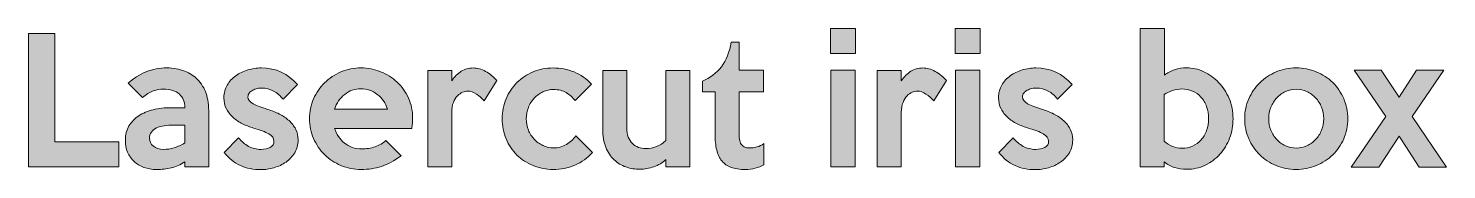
# Model space of a CAD drawing. Header units: inches. Extents: x -842 to 1422, y 2 to 295.
# Drawn here: x 827.67 to 870.13, y 130.68 to 134.91 of the extents above; entities that cross this region are included whole.
import ezdxf

# ---------------------------------------------------------------- set-up
doc = ezdxf.new("R2010")
doc.units = ezdxf.units.IN
doc.header["$MEASUREMENT"] = 0
doc.layers.add('Layer 1', color=7, linetype='Continuous')

# ---------------------------------------------------------------- blocks, each defined once
blk = doc.blocks.new('block 8')
at = {"layer": 'Layer 1', "true_color": 0xffffff}
h = blk.add_hatch(color=7, dxfattribs=at)
h.dxf.hatch_style = 2
h.paths.add_polyline_path([(830.371, 130.755), (827.666, 130.755), (827.666, 134.75), (828.455, 134.75), (828.455, 131.505), (830.371, 131.505)])
h = blk.add_hatch(color=7, dxfattribs=at)
h.dxf.hatch_style = 2
h.paths.add_polyline_path([(852.43, 134.151), (851.68, 134.151), (851.68, 134.901), (852.43, 134.901)])
h.paths.add_polyline_path([(852.42, 130.755), (851.69, 130.755), (851.69, 133.65), (852.42, 133.65)])
h = blk.add_hatch(color=7, dxfattribs=at)
h.dxf.hatch_style = 2
h.paths.add_polyline_path([(856.16, 134.151), (855.41, 134.151), (855.41, 134.901), (856.16, 134.901)])
h.paths.add_polyline_path([(856.15, 130.755), (855.42, 130.755), (855.42, 133.65), (856.15, 133.65)])
h = blk.add_hatch(color=7, dxfattribs=at)
h.dxf.hatch_style = 2
edge = h.paths.add_edge_path()
edge.add_spline(control_points=[(863.73, 132.201), (863.73, 131.997), (863.695, 131.804), (863.627, 131.621), (863.559, 131.437), (863.462, 131.276), (863.339, 131.138), (863.215, 131), (863.068, 130.89), (862.898, 130.808), (862.728, 130.726), (862.54, 130.686), (862.336, 130.686), (862.21, 130.686), (862.091, 130.703), (861.981, 130.738), (861.871, 130.773), (861.767, 130.829), (861.67, 130.905), (861.67, 130.905), (861.67, 130.755), (861.67, 130.755), (861.67, 130.755), (860.95, 130.755), (860.95, 130.755), (860.95, 130.755), (860.95, 134.905), (860.95, 134.905), (860.95, 134.905), (861.675, 134.905), (861.675, 134.905), (861.675, 134.905), (861.68, 133.505), (861.68, 133.505), (861.763, 133.572), (861.863, 133.626), (861.978, 133.665), (862.093, 133.705), (862.214, 133.725), (862.34, 133.725), (862.517, 133.725), (862.688, 133.686), (862.855, 133.608), (863.022, 133.529), (863.17, 133.422), (863.3, 133.286), (863.431, 133.148), (863.535, 132.988), (863.613, 132.803), (863.69, 132.618), (863.73, 132.417), (863.73, 132.201)], knot_values=[0, 0, 0, 0, 1, 1, 1, 2, 2, 2, 3, 3, 3, 4, 4, 4, 5, 5, 5, 6, 6, 6, 7, 7, 7, 8, 8, 8, 9, 9, 9, 10, 10, 10, 11, 11, 11, 12, 12, 12, 13, 13, 13, 14, 14, 14, 15, 15, 15, 16, 16, 16, 17, 17, 17, 17], degree=3, periodic=1)
edge = h.paths.add_edge_path()
edge.add_spline(control_points=[(863, 132.201), (863, 132.334), (862.98, 132.456), (862.939, 132.566), (862.899, 132.675), (862.843, 132.77), (862.771, 132.848), (862.699, 132.927), (862.614, 132.987), (862.515, 133.028), (862.416, 133.07), (862.307, 133.091), (862.186, 133.091), (862.109, 133.091), (862.02, 133.075), (861.92, 133.043), (861.82, 133.012), (861.736, 132.971), (861.669, 132.921), (861.669, 132.921), (861.669, 131.531), (861.669, 131.531), (861.826, 131.387), (862.004, 131.316), (862.201, 131.316), (862.315, 131.316), (862.421, 131.338), (862.52, 131.381), (862.618, 131.425), (862.703, 131.485), (862.773, 131.564), (862.843, 131.642), (862.899, 131.735), (862.939, 131.844), (862.98, 131.952), (863, 132.071), (863, 132.201)], knot_values=[0, 0, 0, 0, 1, 1, 1, 2, 2, 2, 3, 3, 3, 4, 4, 4, 5, 5, 5, 6, 6, 6, 7, 7, 7, 8, 8, 8, 9, 9, 9, 10, 10, 10, 11, 11, 11, 12, 12, 12, 12], degree=3, periodic=1)
h = blk.add_hatch(color=7, dxfattribs=at)
h.dxf.hatch_style = 2
edge = h.paths.add_edge_path()
edge.add_spline(control_points=[(849.68, 130.821), (849.607, 130.774), (849.522, 130.739), (849.425, 130.716), (849.328, 130.692), (849.232, 130.68), (849.135, 130.68), (848.965, 130.68), (848.822, 130.702), (848.705, 130.743), (848.588, 130.785), (848.495, 130.849), (848.425, 130.936), (848.355, 131.022), (848.304, 131.132), (848.272, 131.266), (848.24, 131.399), (848.225, 131.556), (848.225, 131.736), (848.225, 131.736), (848.225, 133.001), (848.225, 133.001), (848.225, 133.001), (847.844, 133.001), (847.844, 133.001), (847.844, 133.001), (847.844, 133.326), (847.844, 133.326), (848.078, 133.422), (848.267, 133.566), (848.412, 133.756), (848.557, 133.946), (848.656, 134.192), (848.71, 134.496), (848.71, 134.496), (848.945, 134.496), (848.945, 134.496), (848.945, 134.496), (848.945, 133.651), (848.945, 133.651), (848.945, 133.651), (849.674, 133.651), (849.674, 133.651), (849.674, 133.651), (849.674, 133.001), (849.674, 133.001), (849.674, 133.001), (848.945, 133.001), (848.945, 133.001), (848.945, 133.001), (848.945, 131.686), (848.945, 131.686), (848.945, 131.613), (848.954, 131.552), (848.972, 131.505), (848.99, 131.459), (849.015, 131.422), (849.044, 131.396), (849.075, 131.369), (849.109, 131.35), (849.147, 131.34), (849.185, 131.33), (849.226, 131.326), (849.27, 131.326), (849.327, 131.326), (849.394, 131.336), (849.475, 131.356), (849.555, 131.376), (849.623, 131.409), (849.68, 131.456), (849.68, 131.456), (849.68, 130.821), (849.68, 130.821), (849.68, 130.821), (849.68, 130.821), (849.68, 130.821)], knot_values=[0, 0, 0, 0, 1, 1, 1, 2, 2, 2, 3, 3, 3, 4, 4, 4, 5, 5, 5, 6, 6, 6, 7, 7, 7, 8, 8, 8, 9, 9, 9, 10, 10, 10, 11, 11, 11, 12, 12, 12, 13, 13, 13, 14, 14, 14, 15, 15, 15, 16, 16, 16, 17, 17, 17, 18, 18, 18, 19, 19, 19, 20, 20, 20, 21, 21, 21, 22, 22, 22, 23, 23, 23, 24, 24, 24, 25, 25, 25, 25], degree=3, periodic=1)
h = blk.add_hatch(color=7, dxfattribs=at)
h.dxf.hatch_style = 2
edge = h.paths.add_edge_path()
edge.add_spline(control_points=[(833.065, 130.755), (833.065, 130.755), (832.345, 130.755), (832.345, 130.755), (832.345, 130.755), (832.345, 130.911), (832.345, 130.911), (832.219, 130.824), (832.084, 130.764), (831.942, 130.73), (831.801, 130.697), (831.655, 130.68), (831.505, 130.68), (831.365, 130.68), (831.238, 130.701), (831.125, 130.743), (831.011, 130.784), (830.913, 130.844), (830.83, 130.923), (830.747, 131.001), (830.682, 131.093), (830.637, 131.201), (830.593, 131.307), (830.57, 131.426), (830.57, 131.555), (830.57, 131.719), (830.606, 131.861), (830.678, 131.983), (830.75, 132.105), (830.847, 132.206), (830.97, 132.288), (831.094, 132.369), (831.238, 132.43), (831.403, 132.47), (831.568, 132.51), (831.745, 132.53), (831.935, 132.53), (831.935, 132.53), (832.35, 132.53), (832.35, 132.53), (832.35, 132.701), (832.296, 132.836), (832.186, 132.936), (832.075, 133.035), (831.917, 133.085), (831.71, 133.085), (831.61, 133.085), (831.507, 133.067), (831.4, 133.031), (831.294, 132.994), (831.187, 132.927), (831.08, 132.831), (831.08, 132.831), (830.655, 133.261), (830.655, 133.261), (830.809, 133.408), (830.986, 133.521), (831.188, 133.601), (831.389, 133.681), (831.597, 133.721), (831.81, 133.721), (832.011, 133.721), (832.188, 133.689), (832.345, 133.626), (832.501, 133.562), (832.627, 133.481), (832.723, 133.381), (832.848, 133.254), (832.937, 133.113), (832.988, 132.956), (833.04, 132.799), (833.065, 132.599), (833.065, 132.356), (833.065, 132.356), (833.065, 130.755), (833.065, 130.755), (833.065, 130.755), (833.065, 130.755), (833.065, 130.755)], knot_values=[0, 0, 0, 0, 1, 1, 1, 2, 2, 2, 3, 3, 3, 4, 4, 4, 5, 5, 5, 6, 6, 6, 7, 7, 7, 8, 8, 8, 9, 9, 9, 10, 10, 10, 11, 11, 11, 12, 12, 12, 13, 13, 13, 14, 14, 14, 15, 15, 15, 16, 16, 16, 17, 17, 17, 18, 18, 18, 19, 19, 19, 20, 20, 20, 21, 21, 21, 22, 22, 22, 23, 23, 23, 24, 24, 24, 25, 25, 25, 26, 26, 26, 26], degree=3, periodic=1)
edge = h.paths.add_edge_path()
edge.add_spline(control_points=[(832.345, 131.476), (832.345, 131.476), (832.345, 132.011), (832.345, 132.011), (832.345, 132.011), (832.015, 132.011), (832.015, 132.011), (831.915, 132.011), (831.82, 132.004), (831.732, 131.991), (831.644, 131.977), (831.568, 131.955), (831.502, 131.923), (831.437, 131.892), (831.386, 131.851), (831.348, 131.8), (831.31, 131.75), (831.291, 131.69), (831.291, 131.621), (831.291, 131.521), (831.329, 131.439), (831.408, 131.376), (831.486, 131.312), (831.587, 131.281), (831.71, 131.281), (831.817, 131.281), (831.923, 131.297), (832.027, 131.33), (832.133, 131.364), (832.239, 131.412), (832.345, 131.476)], knot_values=[0, 0, 0, 0, 1, 1, 1, 2, 2, 2, 3, 3, 3, 4, 4, 4, 5, 5, 5, 6, 6, 6, 7, 7, 7, 8, 8, 8, 9, 9, 9, 10, 10, 10, 10], degree=3, periodic=1)
h = blk.add_hatch(color=7, dxfattribs=at)
h.dxf.hatch_style = 2
edge = h.paths.add_edge_path()
edge.add_spline(control_points=[(835.74, 131.565), (835.74, 131.422), (835.706, 131.295), (835.64, 131.183), (835.573, 131.072), (835.486, 130.978), (835.379, 130.903), (835.273, 130.828), (835.152, 130.771), (835.019, 130.733), (834.885, 130.695), (834.753, 130.676), (834.623, 130.676), (834.402, 130.676), (834.2, 130.717), (834.014, 130.798), (833.829, 130.88), (833.666, 131.011), (833.525, 131.191), (833.525, 131.191), (833.96, 131.631), (833.96, 131.631), (834.047, 131.521), (834.147, 131.435), (834.26, 131.373), (834.373, 131.312), (834.495, 131.281), (834.625, 131.281), (834.738, 131.281), (834.832, 131.302), (834.908, 131.343), (834.983, 131.385), (835.019, 131.448), (835.019, 131.531), (835.019, 131.617), (834.967, 131.69), (834.86, 131.748), (834.753, 131.807), (834.603, 131.864), (834.41, 131.921), (834.297, 131.954), (834.187, 131.997), (834.08, 132.048), (833.973, 132.1), (833.878, 132.163), (833.795, 132.238), (833.712, 132.313), (833.645, 132.399), (833.595, 132.496), (833.545, 132.592), (833.519, 132.704), (833.519, 132.83), (833.519, 132.97), (833.553, 133.096), (833.617, 133.208), (833.683, 133.319), (833.768, 133.413), (833.873, 133.488), (833.978, 133.563), (834.098, 133.62), (834.232, 133.66), (834.365, 133.7), (834.501, 133.72), (834.637, 133.72), (835.078, 133.72), (835.439, 133.553), (835.72, 133.22), (835.72, 133.22), (835.29, 132.785), (835.29, 132.785), (835.206, 132.889), (835.111, 132.97), (835.004, 133.03), (834.898, 133.09), (834.781, 133.12), (834.654, 133.12), (834.611, 133.12), (834.565, 133.114), (834.517, 133.103), (834.468, 133.091), (834.423, 133.074), (834.381, 133.053), (834.34, 133.031), (834.306, 133.002), (834.279, 132.968), (834.253, 132.933), (834.239, 132.894), (834.239, 132.85), (834.239, 132.773), (834.291, 132.707), (834.392, 132.65), (834.494, 132.593), (834.64, 132.537), (834.829, 132.48), (834.953, 132.444), (835.07, 132.397), (835.179, 132.341), (835.29, 132.284), (835.386, 132.218), (835.469, 132.143), (835.552, 132.068), (835.619, 131.983), (835.667, 131.888), (835.716, 131.794), (835.74, 131.686), (835.74, 131.565)], knot_values=[0, 0, 0, 0, 1, 1, 1, 2, 2, 2, 3, 3, 3, 4, 4, 4, 5, 5, 5, 6, 6, 6, 7, 7, 7, 8, 8, 8, 9, 9, 9, 10, 10, 10, 11, 11, 11, 12, 12, 12, 13, 13, 13, 14, 14, 14, 15, 15, 15, 16, 16, 16, 17, 17, 17, 18, 18, 18, 19, 19, 19, 20, 20, 20, 21, 21, 21, 22, 22, 22, 23, 23, 23, 24, 24, 24, 25, 25, 25, 26, 26, 26, 27, 27, 27, 28, 28, 28, 29, 29, 29, 30, 30, 30, 31, 31, 31, 32, 32, 32, 33, 33, 33, 34, 34, 34, 35, 35, 35, 35], degree=3, periodic=1)
h = blk.add_hatch(color=7, dxfattribs=at)
h.dxf.hatch_style = 2
edge = h.paths.add_edge_path()
edge.add_spline(control_points=[(839.17, 132.206), (839.17, 132.159), (839.167, 132.111), (839.163, 132.061), (839.158, 132.011), (839.152, 131.959), (839.145, 131.906), (839.145, 131.906), (836.835, 131.906), (836.835, 131.906), (836.862, 131.823), (836.899, 131.744), (836.947, 131.669), (836.996, 131.593), (837.055, 131.529), (837.125, 131.473), (837.195, 131.418), (837.274, 131.375), (837.363, 131.343), (837.451, 131.312), (837.548, 131.296), (837.655, 131.296), (837.785, 131.296), (837.915, 131.318), (838.045, 131.363), (838.175, 131.408), (838.283, 131.469), (838.37, 131.546), (838.37, 131.546), (838.825, 131.091), (838.825, 131.091), (838.625, 130.941), (838.429, 130.835), (838.238, 130.774), (838.046, 130.712), (837.843, 130.681), (837.629, 130.681), (837.413, 130.681), (837.211, 130.721), (837.022, 130.801), (836.834, 130.881), (836.67, 130.989), (836.532, 131.126), (836.393, 131.263), (836.285, 131.424), (836.204, 131.609), (836.124, 131.794), (836.084, 131.991), (836.084, 132.201), (836.084, 132.411), (836.124, 132.608), (836.204, 132.794), (836.285, 132.979), (836.394, 133.14), (836.535, 133.276), (836.674, 133.413), (836.837, 133.521), (837.025, 133.601), (837.212, 133.681), (837.411, 133.721), (837.625, 133.721), (837.828, 133.721), (838.023, 133.684), (838.21, 133.609), (838.396, 133.534), (838.561, 133.43), (838.704, 133.296), (838.847, 133.163), (838.961, 133.004), (839.045, 132.819), (839.128, 132.633), (839.17, 132.429), (839.17, 132.206)], knot_values=[0, 0, 0, 0, 1, 1, 1, 2, 2, 2, 3, 3, 3, 4, 4, 4, 5, 5, 5, 6, 6, 6, 7, 7, 7, 8, 8, 8, 9, 9, 9, 10, 10, 10, 11, 11, 11, 12, 12, 12, 13, 13, 13, 14, 14, 14, 15, 15, 15, 16, 16, 16, 17, 17, 17, 18, 18, 18, 19, 19, 19, 20, 20, 20, 21, 21, 21, 22, 22, 22, 23, 23, 23, 24, 24, 24, 24], degree=3, periodic=1)
edge = h.paths.add_edge_path()
edge.add_spline(control_points=[(838.415, 132.486), (838.358, 132.67), (838.258, 132.817), (838.112, 132.928), (837.968, 133.04), (837.803, 133.096), (837.62, 133.096), (837.439, 133.096), (837.278, 133.04), (837.135, 132.928), (836.991, 132.817), (836.892, 132.67), (836.834, 132.486), (836.834, 132.486), (838.415, 132.486), (838.415, 132.486)], knot_values=[0, 0, 0, 0, 1, 1, 1, 2, 2, 2, 3, 3, 3, 4, 4, 4, 5, 5, 5, 5], degree=3, periodic=1)
h = blk.add_hatch(color=7, dxfattribs=at)
h.dxf.hatch_style = 2
edge = h.paths.add_edge_path()
edge.add_spline(control_points=[(841.695, 133.346), (841.695, 133.346), (841.31, 132.736), (841.31, 132.736), (841.24, 132.813), (841.163, 132.88), (841.077, 132.938), (840.993, 132.997), (840.907, 133.026), (840.82, 133.026), (840.773, 133.026), (840.722, 133.015), (840.667, 132.993), (840.613, 132.971), (840.561, 132.936), (840.513, 132.886), (840.464, 132.836), (840.423, 132.77), (840.39, 132.688), (840.356, 132.606), (840.34, 132.505), (840.34, 132.385), (840.34, 132.385), (840.34, 130.755), (840.34, 130.755), (840.34, 130.755), (839.62, 130.755), (839.62, 130.755), (839.62, 130.755), (839.62, 133.646), (839.62, 133.646), (839.62, 133.646), (840.34, 133.646), (840.34, 133.646), (840.34, 133.646), (840.34, 133.336), (840.34, 133.336), (840.427, 133.459), (840.523, 133.554), (840.627, 133.62), (840.732, 133.687), (840.849, 133.72), (840.98, 133.72), (841.106, 133.72), (841.23, 133.686), (841.352, 133.618), (841.474, 133.549), (841.588, 133.459), (841.695, 133.346)], knot_values=[0, 0, 0, 0, 1, 1, 1, 2, 2, 2, 3, 3, 3, 4, 4, 4, 5, 5, 5, 6, 6, 6, 7, 7, 7, 8, 8, 8, 9, 9, 9, 10, 10, 10, 11, 11, 11, 12, 12, 12, 13, 13, 13, 14, 14, 14, 15, 15, 15, 16, 16, 16, 16], degree=3, periodic=1)
h = blk.add_hatch(color=7, dxfattribs=at)
h.dxf.hatch_style = 2
edge = h.paths.add_edge_path()
edge.add_spline(control_points=[(844.555, 131.191), (844.408, 131.024), (844.232, 130.897), (844.025, 130.811), (843.818, 130.724), (843.602, 130.681), (843.375, 130.681), (843.165, 130.681), (842.967, 130.719), (842.78, 130.796), (842.594, 130.873), (842.432, 130.979), (842.294, 131.113), (842.157, 131.248), (842.049, 131.409), (841.969, 131.596), (841.889, 131.782), (841.85, 131.984), (841.85, 132.201), (841.85, 132.414), (841.889, 132.613), (841.969, 132.798), (842.049, 132.983), (842.156, 133.144), (842.292, 133.28), (842.428, 133.417), (842.589, 133.525), (842.775, 133.603), (842.961, 133.681), (843.162, 133.72), (843.375, 133.72), (843.595, 133.72), (843.804, 133.68), (844.002, 133.6), (844.2, 133.52), (844.373, 133.399), (844.52, 133.236), (844.52, 133.236), (844.035, 132.741), (844.035, 132.741), (843.961, 132.837), (843.872, 132.917), (843.767, 132.981), (843.662, 133.044), (843.535, 133.076), (843.385, 133.076), (843.275, 133.076), (843.171, 133.053), (843.072, 133.006), (842.974, 132.959), (842.887, 132.897), (842.812, 132.819), (842.737, 132.74), (842.679, 132.648), (842.635, 132.541), (842.592, 132.434), (842.57, 132.321), (842.57, 132.201), (842.57, 132.081), (842.592, 131.968), (842.635, 131.861), (842.679, 131.754), (842.737, 131.662), (842.81, 131.584), (842.883, 131.505), (842.97, 131.443), (843.07, 131.396), (843.17, 131.349), (843.275, 131.326), (843.385, 131.326), (843.528, 131.326), (843.658, 131.361), (843.775, 131.429), (843.891, 131.497), (843.985, 131.584), (844.055, 131.691), (844.055, 131.691), (844.555, 131.191), (844.555, 131.191)], knot_values=[0, 0, 0, 0, 1, 1, 1, 2, 2, 2, 3, 3, 3, 4, 4, 4, 5, 5, 5, 6, 6, 6, 7, 7, 7, 8, 8, 8, 9, 9, 9, 10, 10, 10, 11, 11, 11, 12, 12, 12, 13, 13, 13, 14, 14, 14, 15, 15, 15, 16, 16, 16, 17, 17, 17, 18, 18, 18, 19, 19, 19, 20, 20, 20, 21, 21, 21, 22, 22, 22, 23, 23, 23, 24, 24, 24, 25, 25, 25, 26, 26, 26, 26], degree=3, periodic=1)
h = blk.add_hatch(color=7, dxfattribs=at)
h.dxf.hatch_style = 2
edge = h.paths.add_edge_path()
edge.add_spline(control_points=[(847.47, 130.755), (847.47, 130.755), (846.75, 130.755), (846.75, 130.755), (846.75, 130.755), (846.75, 130.976), (846.75, 130.976), (846.703, 130.929), (846.649, 130.888), (846.587, 130.853), (846.526, 130.818), (846.461, 130.788), (846.392, 130.763), (846.324, 130.738), (846.254, 130.719), (846.182, 130.706), (846.11, 130.692), (846.042, 130.686), (845.979, 130.686), (845.833, 130.686), (845.692, 130.709), (845.557, 130.755), (845.422, 130.802), (845.303, 130.873), (845.199, 130.97), (845.096, 131.067), (845.014, 131.192), (844.952, 131.345), (844.89, 131.499), (844.859, 131.68), (844.859, 131.89), (844.859, 131.89), (844.859, 133.645), (844.859, 133.645), (844.859, 133.645), (845.579, 133.645), (845.579, 133.645), (845.579, 133.645), (845.579, 131.925), (845.579, 131.925), (845.579, 131.822), (845.595, 131.731), (845.627, 131.653), (845.659, 131.575), (845.7, 131.51), (845.752, 131.458), (845.803, 131.406), (845.863, 131.368), (845.932, 131.343), (846, 131.318), (846.071, 131.305), (846.144, 131.305), (846.378, 131.305), (846.579, 131.386), (846.749, 131.545), (846.749, 131.545), (846.749, 133.646), (846.749, 133.646), (846.749, 133.646), (847.469, 133.646), (847.469, 133.646), (847.469, 133.646), (847.469, 130.755), (847.469, 130.755), (847.469, 130.755), (847.47, 130.755), (847.47, 130.755)], knot_values=[0, 0, 0, 0, 1, 1, 1, 2, 2, 2, 3, 3, 3, 4, 4, 4, 5, 5, 5, 6, 6, 6, 7, 7, 7, 8, 8, 8, 9, 9, 9, 10, 10, 10, 11, 11, 11, 12, 12, 12, 13, 13, 13, 14, 14, 14, 15, 15, 15, 16, 16, 16, 17, 17, 17, 18, 18, 18, 19, 19, 19, 20, 20, 20, 21, 21, 21, 22, 22, 22, 22], degree=3, periodic=1)
h = blk.add_hatch(color=7, dxfattribs=at)
h.dxf.hatch_style = 2
edge = h.paths.add_edge_path()
edge.add_spline(control_points=[(855.155, 133.346), (855.155, 133.346), (854.77, 132.736), (854.77, 132.736), (854.7, 132.813), (854.622, 132.88), (854.537, 132.938), (854.453, 132.997), (854.366, 133.026), (854.28, 133.026), (854.233, 133.026), (854.183, 133.015), (854.127, 132.993), (854.072, 132.971), (854.021, 132.936), (853.972, 132.886), (853.925, 132.836), (853.883, 132.77), (853.85, 132.688), (853.817, 132.606), (853.8, 132.505), (853.8, 132.385), (853.8, 132.385), (853.8, 130.755), (853.8, 130.755), (853.8, 130.755), (853.08, 130.755), (853.08, 130.755), (853.08, 130.755), (853.08, 133.646), (853.08, 133.646), (853.08, 133.646), (853.8, 133.646), (853.8, 133.646), (853.8, 133.646), (853.8, 133.336), (853.8, 133.336), (853.886, 133.459), (853.983, 133.554), (854.087, 133.62), (854.192, 133.687), (854.31, 133.72), (854.44, 133.72), (854.566, 133.72), (854.691, 133.686), (854.812, 133.618), (854.934, 133.549), (855.048, 133.459), (855.155, 133.346)], knot_values=[0, 0, 0, 0, 1, 1, 1, 2, 2, 2, 3, 3, 3, 4, 4, 4, 5, 5, 5, 6, 6, 6, 7, 7, 7, 8, 8, 8, 9, 9, 9, 10, 10, 10, 11, 11, 11, 12, 12, 12, 13, 13, 13, 14, 14, 14, 15, 15, 15, 16, 16, 16, 16], degree=3, periodic=1)
h = blk.add_hatch(color=7, dxfattribs=at)
h.dxf.hatch_style = 2
edge = h.paths.add_edge_path()
edge.add_spline(control_points=[(858.93, 131.565), (858.93, 131.422), (858.896, 131.295), (858.83, 131.183), (858.763, 131.072), (858.676, 130.978), (858.569, 130.903), (858.463, 130.828), (858.342, 130.771), (858.209, 130.733), (858.075, 130.695), (857.943, 130.676), (857.813, 130.676), (857.592, 130.676), (857.389, 130.717), (857.204, 130.798), (857.018, 130.88), (856.856, 131.011), (856.715, 131.191), (856.715, 131.191), (857.149, 131.631), (857.149, 131.631), (857.236, 131.521), (857.336, 131.435), (857.45, 131.373), (857.564, 131.312), (857.685, 131.281), (857.815, 131.281), (857.928, 131.281), (858.022, 131.302), (858.097, 131.343), (858.172, 131.385), (858.21, 131.448), (858.21, 131.531), (858.21, 131.617), (858.156, 131.69), (858.05, 131.748), (857.943, 131.807), (857.793, 131.864), (857.6, 131.921), (857.486, 131.954), (857.376, 131.997), (857.27, 132.048), (857.163, 132.1), (857.068, 132.163), (856.984, 132.238), (856.901, 132.313), (856.835, 132.399), (856.785, 132.496), (856.734, 132.592), (856.71, 132.704), (856.71, 132.83), (856.71, 132.97), (856.742, 133.096), (856.807, 133.208), (856.872, 133.319), (856.958, 133.413), (857.063, 133.488), (857.168, 133.563), (857.288, 133.62), (857.422, 133.66), (857.555, 133.7), (857.69, 133.72), (857.827, 133.72), (858.268, 133.72), (858.629, 133.553), (858.91, 133.22), (858.91, 133.22), (858.479, 132.785), (858.479, 132.785), (858.396, 132.889), (858.301, 132.97), (858.194, 133.03), (858.087, 133.09), (857.971, 133.12), (857.844, 133.12), (857.801, 133.12), (857.755, 133.114), (857.707, 133.103), (857.658, 133.091), (857.613, 133.074), (857.572, 133.053), (857.53, 133.031), (857.496, 133.002), (857.469, 132.968), (857.442, 132.933), (857.429, 132.894), (857.429, 132.85), (857.429, 132.773), (857.48, 132.707), (857.581, 132.65), (857.683, 132.593), (857.829, 132.537), (858.019, 132.48), (858.143, 132.444), (858.259, 132.397), (858.369, 132.341), (858.48, 132.284), (858.576, 132.218), (858.659, 132.143), (858.742, 132.068), (858.808, 131.983), (858.857, 131.888), (858.905, 131.794), (858.93, 131.686), (858.93, 131.565)], knot_values=[0, 0, 0, 0, 1, 1, 1, 2, 2, 2, 3, 3, 3, 4, 4, 4, 5, 5, 5, 6, 6, 6, 7, 7, 7, 8, 8, 8, 9, 9, 9, 10, 10, 10, 11, 11, 11, 12, 12, 12, 13, 13, 13, 14, 14, 14, 15, 15, 15, 16, 16, 16, 17, 17, 17, 18, 18, 18, 19, 19, 19, 20, 20, 20, 21, 21, 21, 22, 22, 22, 23, 23, 23, 24, 24, 24, 25, 25, 25, 26, 26, 26, 27, 27, 27, 28, 28, 28, 29, 29, 29, 30, 30, 30, 31, 31, 31, 32, 32, 32, 33, 33, 33, 34, 34, 34, 35, 35, 35, 35], degree=3, periodic=1)
h = blk.add_hatch(color=7, dxfattribs=at)
h.dxf.hatch_style = 2
edge = h.paths.add_edge_path()
edge.add_spline(control_points=[(867.165, 132.201), (867.165, 131.984), (867.124, 131.783), (867.044, 131.599), (866.964, 131.414), (866.855, 131.253), (866.714, 131.118), (866.574, 130.984), (866.41, 130.877), (866.222, 130.798), (866.033, 130.72), (865.832, 130.681), (865.619, 130.681), (865.406, 130.681), (865.206, 130.72), (865.019, 130.798), (864.833, 130.877), (864.669, 130.984), (864.529, 131.121), (864.389, 131.258), (864.279, 131.418), (864.199, 131.603), (864.118, 131.788), (864.079, 131.987), (864.079, 132.201), (864.079, 132.411), (864.12, 132.608), (864.202, 132.793), (864.283, 132.979), (864.394, 133.14), (864.534, 133.278), (864.673, 133.416), (864.837, 133.525), (865.024, 133.603), (865.211, 133.682), (865.409, 133.721), (865.619, 133.721), (865.832, 133.721), (866.033, 133.682), (866.222, 133.603), (866.41, 133.525), (866.574, 133.419), (866.714, 133.284), (866.854, 133.148), (866.964, 132.988), (867.044, 132.801), (867.124, 132.614), (867.165, 132.414), (867.165, 132.201)], knot_values=[0, 0, 0, 0, 1, 1, 1, 2, 2, 2, 3, 3, 3, 4, 4, 4, 5, 5, 5, 6, 6, 6, 7, 7, 7, 8, 8, 8, 9, 9, 9, 10, 10, 10, 11, 11, 11, 12, 12, 12, 13, 13, 13, 14, 14, 14, 15, 15, 15, 16, 16, 16, 16], degree=3, periodic=1)
edge = h.paths.add_edge_path()
edge.add_spline(control_points=[(866.445, 132.201), (866.445, 132.324), (866.422, 132.439), (866.38, 132.546), (866.336, 132.652), (866.277, 132.746), (866.202, 132.826), (866.127, 132.906), (866.041, 132.968), (865.941, 133.013), (865.841, 133.058), (865.735, 133.081), (865.622, 133.081), (865.509, 133.081), (865.402, 133.058), (865.303, 133.013), (865.203, 132.968), (865.116, 132.906), (865.041, 132.826), (864.966, 132.746), (864.908, 132.652), (864.864, 132.546), (864.821, 132.439), (864.799, 132.324), (864.799, 132.201), (864.799, 132.077), (864.821, 131.962), (864.864, 131.856), (864.908, 131.749), (864.966, 131.656), (865.041, 131.575), (865.116, 131.496), (865.203, 131.433), (865.303, 131.388), (865.402, 131.343), (865.509, 131.321), (865.622, 131.321), (865.735, 131.321), (865.841, 131.343), (865.941, 131.388), (866.041, 131.433), (866.127, 131.496), (866.202, 131.575), (866.277, 131.656), (866.336, 131.749), (866.38, 131.856), (866.423, 131.962), (866.445, 132.077), (866.445, 132.201)], knot_values=[0, 0, 0, 0, 1, 1, 1, 2, 2, 2, 3, 3, 3, 4, 4, 4, 5, 5, 5, 6, 6, 6, 7, 7, 7, 8, 8, 8, 9, 9, 9, 10, 10, 10, 11, 11, 11, 12, 12, 12, 13, 13, 13, 14, 14, 14, 15, 15, 15, 16, 16, 16, 16], degree=3, periodic=1)
h = blk.add_hatch(color=7, dxfattribs=at)
h.dxf.hatch_style = 2
h.paths.add_polyline_path([(870.125, 130.751), (869.3, 130.751), (868.699, 131.676), (868.094, 130.751), (867.27, 130.751), (868.3, 132.266), (867.354, 133.651), (868.17, 133.651), (868.699, 132.841), (869.224, 133.651), (870.044, 133.651), (869.095, 132.266)])
at = {"layer": 'Layer 1', "lineweight": 0}
for points in [[(830.371, 130.755), (827.666, 130.755), (827.666, 134.75), (828.455, 134.75), (828.455, 131.505), (830.371, 131.505), (830.371, 130.755)], [(852.43, 134.151), (851.68, 134.151), (851.68, 134.901), (852.43, 134.901), (852.43, 134.151)], [(856.16, 134.151), (855.41, 134.151), (855.41, 134.901), (856.16, 134.901), (856.16, 134.151)], [(852.42, 130.755), (851.69, 130.755), (851.69, 133.65), (852.42, 133.65), (852.42, 130.755)], [(856.15, 130.755), (855.42, 130.755), (855.42, 133.65), (856.15, 133.65), (856.15, 130.755)], [(870.125, 130.751), (869.3, 130.751), (868.699, 131.676), (868.094, 130.751), (867.27, 130.751), (868.3, 132.266), (867.354, 133.651), (868.17, 133.651), (868.699, 132.841), (869.224, 133.651), (870.044, 133.651), (869.095, 132.266), (870.125, 130.751)]]:
    blk.add_lwpolyline(points, dxfattribs=at)
for points, knots in [([(863.73, 132.201), (863.73, 131.997), (863.695, 131.804), (863.627, 131.621), (863.559, 131.437), (863.462, 131.276), (863.339, 131.138), (863.215, 131), (863.068, 130.89), (862.898, 130.808), (862.728, 130.726), (862.54, 130.686), (862.336, 130.686), (862.21, 130.686), (862.091, 130.703), (861.981, 130.738), (861.871, 130.773), (861.767, 130.829), (861.67, 130.905), (861.67, 130.905), (861.67, 130.755), (861.67, 130.755), (861.67, 130.755), (860.95, 130.755), (860.95, 130.755), (860.95, 130.755), (860.95, 134.905), (860.95, 134.905), (860.95, 134.905), (861.675, 134.905), (861.675, 134.905), (861.675, 134.905), (861.68, 133.505), (861.68, 133.505), (861.763, 133.572), (861.863, 133.626), (861.978, 133.665), (862.093, 133.705), (862.214, 133.725), (862.34, 133.725), (862.517, 133.725), (862.688, 133.686), (862.855, 133.608), (863.022, 133.529), (863.17, 133.422), (863.3, 133.286), (863.431, 133.148), (863.535, 132.988), (863.613, 132.803), (863.69, 132.618), (863.73, 132.417), (863.73, 132.201)], [0, 0, 0, 0, 1, 1, 1, 2, 2, 2, 3, 3, 3, 4, 4, 4, 5, 5, 5, 6, 6, 6, 7, 7, 7, 8, 8, 8, 9, 9, 9, 10, 10, 10, 11, 11, 11, 12, 12, 12, 13, 13, 13, 14, 14, 14, 15, 15, 15, 16, 16, 16, 17, 17, 17, 17]), ([(849.68, 130.821), (849.607, 130.774), (849.522, 130.739), (849.425, 130.716), (849.328, 130.692), (849.232, 130.68), (849.135, 130.68), (848.965, 130.68), (848.822, 130.702), (848.705, 130.743), (848.588, 130.785), (848.495, 130.849), (848.425, 130.936), (848.355, 131.022), (848.304, 131.132), (848.272, 131.266), (848.24, 131.399), (848.225, 131.556), (848.225, 131.736), (848.225, 131.736), (848.225, 133.001), (848.225, 133.001), (848.225, 133.001), (847.844, 133.001), (847.844, 133.001), (847.844, 133.001), (847.844, 133.326), (847.844, 133.326), (848.078, 133.422), (848.267, 133.566), (848.412, 133.756), (848.557, 133.946), (848.656, 134.192), (848.71, 134.496), (848.71, 134.496), (848.945, 134.496), (848.945, 134.496), (848.945, 134.496), (848.945, 133.651), (848.945, 133.651), (848.945, 133.651), (849.674, 133.651), (849.674, 133.651), (849.674, 133.651), (849.674, 133.001), (849.674, 133.001), (849.674, 133.001), (848.945, 133.001), (848.945, 133.001), (848.945, 133.001), (848.945, 131.686), (848.945, 131.686), (848.945, 131.613), (848.954, 131.552), (848.972, 131.505), (848.99, 131.459), (849.015, 131.422), (849.044, 131.396), (849.075, 131.369), (849.109, 131.35), (849.147, 131.34), (849.185, 131.33), (849.226, 131.326), (849.27, 131.326), (849.327, 131.326), (849.394, 131.336), (849.475, 131.356), (849.555, 131.376), (849.623, 131.409), (849.68, 131.456), (849.68, 131.456), (849.68, 130.821), (849.68, 130.821), (849.68, 130.821), (849.68, 130.821), (849.68, 130.821)], [0, 0, 0, 0, 1, 1, 1, 2, 2, 2, 3, 3, 3, 4, 4, 4, 5, 5, 5, 6, 6, 6, 7, 7, 7, 8, 8, 8, 9, 9, 9, 10, 10, 10, 11, 11, 11, 12, 12, 12, 13, 13, 13, 14, 14, 14, 15, 15, 15, 16, 16, 16, 17, 17, 17, 18, 18, 18, 19, 19, 19, 20, 20, 20, 21, 21, 21, 22, 22, 22, 23, 23, 23, 24, 24, 24, 25, 25, 25, 25]), ([(833.065, 130.755), (833.065, 130.755), (832.345, 130.755), (832.345, 130.755), (832.345, 130.755), (832.345, 130.911), (832.345, 130.911), (832.219, 130.824), (832.084, 130.764), (831.942, 130.73), (831.801, 130.697), (831.655, 130.68), (831.505, 130.68), (831.365, 130.68), (831.238, 130.701), (831.125, 130.743), (831.011, 130.784), (830.913, 130.844), (830.83, 130.923), (830.747, 131.001), (830.682, 131.093), (830.637, 131.201), (830.593, 131.307), (830.57, 131.426), (830.57, 131.555), (830.57, 131.719), (830.606, 131.861), (830.678, 131.983), (830.75, 132.105), (830.847, 132.206), (830.97, 132.288), (831.094, 132.369), (831.238, 132.43), (831.403, 132.47), (831.568, 132.51), (831.745, 132.53), (831.935, 132.53), (831.935, 132.53), (832.35, 132.53), (832.35, 132.53), (832.35, 132.701), (832.296, 132.836), (832.186, 132.936), (832.075, 133.035), (831.917, 133.085), (831.71, 133.085), (831.61, 133.085), (831.507, 133.067), (831.4, 133.031), (831.294, 132.994), (831.187, 132.927), (831.08, 132.831), (831.08, 132.831), (830.655, 133.261), (830.655, 133.261), (830.809, 133.408), (830.986, 133.521), (831.188, 133.601), (831.389, 133.681), (831.597, 133.721), (831.81, 133.721), (832.011, 133.721), (832.188, 133.689), (832.345, 133.626), (832.501, 133.562), (832.627, 133.481), (832.723, 133.381), (832.848, 133.254), (832.937, 133.113), (832.988, 132.956), (833.04, 132.799), (833.065, 132.599), (833.065, 132.356), (833.065, 132.356), (833.065, 130.755), (833.065, 130.755), (833.065, 130.755), (833.065, 130.755), (833.065, 130.755)], [0, 0, 0, 0, 1, 1, 1, 2, 2, 2, 3, 3, 3, 4, 4, 4, 5, 5, 5, 6, 6, 6, 7, 7, 7, 8, 8, 8, 9, 9, 9, 10, 10, 10, 11, 11, 11, 12, 12, 12, 13, 13, 13, 14, 14, 14, 15, 15, 15, 16, 16, 16, 17, 17, 17, 18, 18, 18, 19, 19, 19, 20, 20, 20, 21, 21, 21, 22, 22, 22, 23, 23, 23, 24, 24, 24, 25, 25, 25, 26, 26, 26, 26]), ([(835.74, 131.565), (835.74, 131.422), (835.706, 131.295), (835.64, 131.183), (835.573, 131.072), (835.486, 130.978), (835.379, 130.903), (835.273, 130.828), (835.152, 130.771), (835.019, 130.733), (834.885, 130.695), (834.753, 130.676), (834.623, 130.676), (834.402, 130.676), (834.2, 130.717), (834.014, 130.798), (833.829, 130.88), (833.666, 131.011), (833.525, 131.191), (833.525, 131.191), (833.96, 131.631), (833.96, 131.631), (834.047, 131.521), (834.147, 131.435), (834.26, 131.373), (834.373, 131.312), (834.495, 131.281), (834.625, 131.281), (834.738, 131.281), (834.832, 131.302), (834.908, 131.343), (834.983, 131.385), (835.019, 131.448), (835.019, 131.531), (835.019, 131.617), (834.967, 131.69), (834.86, 131.748), (834.753, 131.807), (834.603, 131.864), (834.41, 131.921), (834.297, 131.954), (834.187, 131.997), (834.08, 132.048), (833.973, 132.1), (833.878, 132.163), (833.795, 132.238), (833.712, 132.313), (833.645, 132.399), (833.595, 132.496), (833.545, 132.592), (833.519, 132.704), (833.519, 132.83), (833.519, 132.97), (833.553, 133.096), (833.617, 133.208), (833.683, 133.319), (833.768, 133.413), (833.873, 133.488), (833.978, 133.563), (834.098, 133.62), (834.232, 133.66), (834.365, 133.7), (834.501, 133.72), (834.637, 133.72), (835.078, 133.72), (835.439, 133.553), (835.72, 133.22), (835.72, 133.22), (835.29, 132.785), (835.29, 132.785), (835.206, 132.889), (835.111, 132.97), (835.004, 133.03), (834.898, 133.09), (834.781, 133.12), (834.654, 133.12), (834.611, 133.12), (834.565, 133.114), (834.517, 133.103), (834.468, 133.091), (834.423, 133.074), (834.381, 133.053), (834.34, 133.031), (834.306, 133.002), (834.279, 132.968), (834.253, 132.933), (834.239, 132.894), (834.239, 132.85), (834.239, 132.773), (834.291, 132.707), (834.392, 132.65), (834.494, 132.593), (834.64, 132.537), (834.829, 132.48), (834.953, 132.444), (835.07, 132.397), (835.179, 132.341), (835.29, 132.284), (835.386, 132.218), (835.469, 132.143), (835.552, 132.068), (835.619, 131.983), (835.667, 131.888), (835.716, 131.794), (835.74, 131.686), (835.74, 131.565)], [0, 0, 0, 0, 1, 1, 1, 2, 2, 2, 3, 3, 3, 4, 4, 4, 5, 5, 5, 6, 6, 6, 7, 7, 7, 8, 8, 8, 9, 9, 9, 10, 10, 10, 11, 11, 11, 12, 12, 12, 13, 13, 13, 14, 14, 14, 15, 15, 15, 16, 16, 16, 17, 17, 17, 18, 18, 18, 19, 19, 19, 20, 20, 20, 21, 21, 21, 22, 22, 22, 23, 23, 23, 24, 24, 24, 25, 25, 25, 26, 26, 26, 27, 27, 27, 28, 28, 28, 29, 29, 29, 30, 30, 30, 31, 31, 31, 32, 32, 32, 33, 33, 33, 34, 34, 34, 35, 35, 35, 35]), ([(839.17, 132.206), (839.17, 132.159), (839.167, 132.111), (839.163, 132.061), (839.158, 132.011), (839.152, 131.959), (839.145, 131.906), (839.145, 131.906), (836.835, 131.906), (836.835, 131.906), (836.862, 131.823), (836.899, 131.744), (836.947, 131.669), (836.996, 131.593), (837.055, 131.529), (837.125, 131.473), (837.195, 131.418), (837.274, 131.375), (837.363, 131.343), (837.451, 131.312), (837.548, 131.296), (837.655, 131.296), (837.785, 131.296), (837.915, 131.318), (838.045, 131.363), (838.175, 131.408), (838.283, 131.469), (838.37, 131.546), (838.37, 131.546), (838.825, 131.091), (838.825, 131.091), (838.625, 130.941), (838.429, 130.835), (838.238, 130.774), (838.046, 130.712), (837.843, 130.681), (837.629, 130.681), (837.413, 130.681), (837.211, 130.721), (837.022, 130.801), (836.834, 130.881), (836.67, 130.989), (836.532, 131.126), (836.393, 131.263), (836.285, 131.424), (836.204, 131.609), (836.124, 131.794), (836.084, 131.991), (836.084, 132.201), (836.084, 132.411), (836.124, 132.608), (836.204, 132.794), (836.285, 132.979), (836.394, 133.14), (836.535, 133.276), (836.674, 133.413), (836.837, 133.521), (837.025, 133.601), (837.212, 133.681), (837.411, 133.721), (837.625, 133.721), (837.828, 133.721), (838.023, 133.684), (838.21, 133.609), (838.396, 133.534), (838.561, 133.43), (838.704, 133.296), (838.847, 133.163), (838.961, 133.004), (839.045, 132.819), (839.128, 132.633), (839.17, 132.429), (839.17, 132.206)], [0, 0, 0, 0, 1, 1, 1, 2, 2, 2, 3, 3, 3, 4, 4, 4, 5, 5, 5, 6, 6, 6, 7, 7, 7, 8, 8, 8, 9, 9, 9, 10, 10, 10, 11, 11, 11, 12, 12, 12, 13, 13, 13, 14, 14, 14, 15, 15, 15, 16, 16, 16, 17, 17, 17, 18, 18, 18, 19, 19, 19, 20, 20, 20, 21, 21, 21, 22, 22, 22, 23, 23, 23, 24, 24, 24, 24]), ([(841.695, 133.346), (841.695, 133.346), (841.31, 132.736), (841.31, 132.736), (841.24, 132.813), (841.163, 132.88), (841.077, 132.938), (840.993, 132.997), (840.907, 133.026), (840.82, 133.026), (840.773, 133.026), (840.722, 133.015), (840.667, 132.993), (840.613, 132.971), (840.561, 132.936), (840.513, 132.886), (840.464, 132.836), (840.423, 132.77), (840.39, 132.688), (840.356, 132.606), (840.34, 132.505), (840.34, 132.385), (840.34, 132.385), (840.34, 130.755), (840.34, 130.755), (840.34, 130.755), (839.62, 130.755), (839.62, 130.755), (839.62, 130.755), (839.62, 133.646), (839.62, 133.646), (839.62, 133.646), (840.34, 133.646), (840.34, 133.646), (840.34, 133.646), (840.34, 133.336), (840.34, 133.336), (840.427, 133.459), (840.523, 133.554), (840.627, 133.62), (840.732, 133.687), (840.849, 133.72), (840.98, 133.72), (841.106, 133.72), (841.23, 133.686), (841.352, 133.618), (841.474, 133.549), (841.588, 133.459), (841.695, 133.346)], [0, 0, 0, 0, 1, 1, 1, 2, 2, 2, 3, 3, 3, 4, 4, 4, 5, 5, 5, 6, 6, 6, 7, 7, 7, 8, 8, 8, 9, 9, 9, 10, 10, 10, 11, 11, 11, 12, 12, 12, 13, 13, 13, 14, 14, 14, 15, 15, 15, 16, 16, 16, 16]), ([(844.555, 131.191), (844.408, 131.024), (844.232, 130.897), (844.025, 130.811), (843.818, 130.724), (843.602, 130.681), (843.375, 130.681), (843.165, 130.681), (842.967, 130.719), (842.78, 130.796), (842.594, 130.873), (842.432, 130.979), (842.294, 131.113), (842.157, 131.248), (842.049, 131.409), (841.969, 131.596), (841.889, 131.782), (841.85, 131.984), (841.85, 132.201), (841.85, 132.414), (841.889, 132.613), (841.969, 132.798), (842.049, 132.983), (842.156, 133.144), (842.292, 133.28), (842.428, 133.417), (842.589, 133.525), (842.775, 133.603), (842.961, 133.681), (843.162, 133.72), (843.375, 133.72), (843.595, 133.72), (843.804, 133.68), (844.002, 133.6), (844.2, 133.52), (844.373, 133.399), (844.52, 133.236), (844.52, 133.236), (844.035, 132.741), (844.035, 132.741), (843.961, 132.837), (843.872, 132.917), (843.767, 132.981), (843.662, 133.044), (843.535, 133.076), (843.385, 133.076), (843.275, 133.076), (843.171, 133.053), (843.072, 133.006), (842.974, 132.959), (842.887, 132.897), (842.812, 132.819), (842.737, 132.74), (842.679, 132.648), (842.635, 132.541), (842.592, 132.434), (842.57, 132.321), (842.57, 132.201), (842.57, 132.081), (842.592, 131.968), (842.635, 131.861), (842.679, 131.754), (842.737, 131.662), (842.81, 131.584), (842.883, 131.505), (842.97, 131.443), (843.07, 131.396), (843.17, 131.349), (843.275, 131.326), (843.385, 131.326), (843.528, 131.326), (843.658, 131.361), (843.775, 131.429), (843.891, 131.497), (843.985, 131.584), (844.055, 131.691), (844.055, 131.691), (844.555, 131.191), (844.555, 131.191)], [0, 0, 0, 0, 1, 1, 1, 2, 2, 2, 3, 3, 3, 4, 4, 4, 5, 5, 5, 6, 6, 6, 7, 7, 7, 8, 8, 8, 9, 9, 9, 10, 10, 10, 11, 11, 11, 12, 12, 12, 13, 13, 13, 14, 14, 14, 15, 15, 15, 16, 16, 16, 17, 17, 17, 18, 18, 18, 19, 19, 19, 20, 20, 20, 21, 21, 21, 22, 22, 22, 23, 23, 23, 24, 24, 24, 25, 25, 25, 26, 26, 26, 26]), ([(847.47, 130.755), (847.47, 130.755), (846.75, 130.755), (846.75, 130.755), (846.75, 130.755), (846.75, 130.976), (846.75, 130.976), (846.703, 130.929), (846.649, 130.888), (846.587, 130.853), (846.526, 130.818), (846.461, 130.788), (846.392, 130.763), (846.324, 130.738), (846.254, 130.719), (846.182, 130.706), (846.11, 130.692), (846.042, 130.686), (845.979, 130.686), (845.833, 130.686), (845.692, 130.709), (845.557, 130.755), (845.422, 130.802), (845.303, 130.873), (845.199, 130.97), (845.096, 131.067), (845.014, 131.192), (844.952, 131.345), (844.89, 131.499), (844.859, 131.68), (844.859, 131.89), (844.859, 131.89), (844.859, 133.645), (844.859, 133.645), (844.859, 133.645), (845.579, 133.645), (845.579, 133.645), (845.579, 133.645), (845.579, 131.925), (845.579, 131.925), (845.579, 131.822), (845.595, 131.731), (845.627, 131.653), (845.659, 131.575), (845.7, 131.51), (845.752, 131.458), (845.803, 131.406), (845.863, 131.368), (845.932, 131.343), (846, 131.318), (846.071, 131.305), (846.144, 131.305), (846.378, 131.305), (846.579, 131.386), (846.749, 131.545), (846.749, 131.545), (846.749, 133.646), (846.749, 133.646), (846.749, 133.646), (847.469, 133.646), (847.469, 133.646), (847.469, 133.646), (847.469, 130.755), (847.469, 130.755), (847.469, 130.755), (847.47, 130.755), (847.47, 130.755)], [0, 0, 0, 0, 1, 1, 1, 2, 2, 2, 3, 3, 3, 4, 4, 4, 5, 5, 5, 6, 6, 6, 7, 7, 7, 8, 8, 8, 9, 9, 9, 10, 10, 10, 11, 11, 11, 12, 12, 12, 13, 13, 13, 14, 14, 14, 15, 15, 15, 16, 16, 16, 17, 17, 17, 18, 18, 18, 19, 19, 19, 20, 20, 20, 21, 21, 21, 22, 22, 22, 22]), ([(855.155, 133.346), (855.155, 133.346), (854.77, 132.736), (854.77, 132.736), (854.7, 132.813), (854.622, 132.88), (854.537, 132.938), (854.453, 132.997), (854.366, 133.026), (854.28, 133.026), (854.233, 133.026), (854.183, 133.015), (854.127, 132.993), (854.072, 132.971), (854.021, 132.936), (853.972, 132.886), (853.925, 132.836), (853.883, 132.77), (853.85, 132.688), (853.817, 132.606), (853.8, 132.505), (853.8, 132.385), (853.8, 132.385), (853.8, 130.755), (853.8, 130.755), (853.8, 130.755), (853.08, 130.755), (853.08, 130.755), (853.08, 130.755), (853.08, 133.646), (853.08, 133.646), (853.08, 133.646), (853.8, 133.646), (853.8, 133.646), (853.8, 133.646), (853.8, 133.336), (853.8, 133.336), (853.886, 133.459), (853.983, 133.554), (854.087, 133.62), (854.192, 133.687), (854.31, 133.72), (854.44, 133.72), (854.566, 133.72), (854.691, 133.686), (854.812, 133.618), (854.934, 133.549), (855.048, 133.459), (855.155, 133.346)], [0, 0, 0, 0, 1, 1, 1, 2, 2, 2, 3, 3, 3, 4, 4, 4, 5, 5, 5, 6, 6, 6, 7, 7, 7, 8, 8, 8, 9, 9, 9, 10, 10, 10, 11, 11, 11, 12, 12, 12, 13, 13, 13, 14, 14, 14, 15, 15, 15, 16, 16, 16, 16]), ([(858.93, 131.565), (858.93, 131.422), (858.896, 131.295), (858.83, 131.183), (858.763, 131.072), (858.676, 130.978), (858.569, 130.903), (858.463, 130.828), (858.342, 130.771), (858.209, 130.733), (858.075, 130.695), (857.943, 130.676), (857.813, 130.676), (857.592, 130.676), (857.389, 130.717), (857.204, 130.798), (857.018, 130.88), (856.856, 131.011), (856.715, 131.191), (856.715, 131.191), (857.149, 131.631), (857.149, 131.631), (857.236, 131.521), (857.336, 131.435), (857.45, 131.373), (857.564, 131.312), (857.685, 131.281), (857.815, 131.281), (857.928, 131.281), (858.022, 131.302), (858.097, 131.343), (858.172, 131.385), (858.21, 131.448), (858.21, 131.531), (858.21, 131.617), (858.156, 131.69), (858.05, 131.748), (857.943, 131.807), (857.793, 131.864), (857.6, 131.921), (857.486, 131.954), (857.376, 131.997), (857.27, 132.048), (857.163, 132.1), (857.068, 132.163), (856.984, 132.238), (856.901, 132.313), (856.835, 132.399), (856.785, 132.496), (856.734, 132.592), (856.71, 132.704), (856.71, 132.83), (856.71, 132.97), (856.742, 133.096), (856.807, 133.208), (856.872, 133.319), (856.958, 133.413), (857.063, 133.488), (857.168, 133.563), (857.288, 133.62), (857.422, 133.66), (857.555, 133.7), (857.69, 133.72), (857.827, 133.72), (858.268, 133.72), (858.629, 133.553), (858.91, 133.22), (858.91, 133.22), (858.479, 132.785), (858.479, 132.785), (858.396, 132.889), (858.301, 132.97), (858.194, 133.03), (858.087, 133.09), (857.971, 133.12), (857.844, 133.12), (857.801, 133.12), (857.755, 133.114), (857.707, 133.103), (857.658, 133.091), (857.613, 133.074), (857.572, 133.053), (857.53, 133.031), (857.496, 133.002), (857.469, 132.968), (857.442, 132.933), (857.429, 132.894), (857.429, 132.85), (857.429, 132.773), (857.48, 132.707), (857.581, 132.65), (857.683, 132.593), (857.829, 132.537), (858.019, 132.48), (858.143, 132.444), (858.259, 132.397), (858.369, 132.341), (858.48, 132.284), (858.576, 132.218), (858.659, 132.143), (858.742, 132.068), (858.808, 131.983), (858.857, 131.888), (858.905, 131.794), (858.93, 131.686), (858.93, 131.565)], [0, 0, 0, 0, 1, 1, 1, 2, 2, 2, 3, 3, 3, 4, 4, 4, 5, 5, 5, 6, 6, 6, 7, 7, 7, 8, 8, 8, 9, 9, 9, 10, 10, 10, 11, 11, 11, 12, 12, 12, 13, 13, 13, 14, 14, 14, 15, 15, 15, 16, 16, 16, 17, 17, 17, 18, 18, 18, 19, 19, 19, 20, 20, 20, 21, 21, 21, 22, 22, 22, 23, 23, 23, 24, 24, 24, 25, 25, 25, 26, 26, 26, 27, 27, 27, 28, 28, 28, 29, 29, 29, 30, 30, 30, 31, 31, 31, 32, 32, 32, 33, 33, 33, 34, 34, 34, 35, 35, 35, 35]), ([(867.165, 132.201), (867.165, 131.984), (867.124, 131.783), (867.044, 131.599), (866.964, 131.414), (866.855, 131.253), (866.714, 131.118), (866.574, 130.984), (866.41, 130.877), (866.222, 130.798), (866.033, 130.72), (865.832, 130.681), (865.619, 130.681), (865.406, 130.681), (865.206, 130.72), (865.019, 130.798), (864.833, 130.877), (864.669, 130.984), (864.529, 131.121), (864.389, 131.258), (864.279, 131.418), (864.199, 131.603), (864.118, 131.788), (864.079, 131.987), (864.079, 132.201), (864.079, 132.411), (864.12, 132.608), (864.202, 132.793), (864.283, 132.979), (864.394, 133.14), (864.534, 133.278), (864.673, 133.416), (864.837, 133.525), (865.024, 133.603), (865.211, 133.682), (865.409, 133.721), (865.619, 133.721), (865.832, 133.721), (866.033, 133.682), (866.222, 133.603), (866.41, 133.525), (866.574, 133.419), (866.714, 133.284), (866.854, 133.148), (866.964, 132.988), (867.044, 132.801), (867.124, 132.614), (867.165, 132.414), (867.165, 132.201)], [0, 0, 0, 0, 1, 1, 1, 2, 2, 2, 3, 3, 3, 4, 4, 4, 5, 5, 5, 6, 6, 6, 7, 7, 7, 8, 8, 8, 9, 9, 9, 10, 10, 10, 11, 11, 11, 12, 12, 12, 13, 13, 13, 14, 14, 14, 15, 15, 15, 16, 16, 16, 16]), ([(838.415, 132.486), (838.358, 132.67), (838.258, 132.817), (838.112, 132.928), (837.968, 133.04), (837.803, 133.096), (837.62, 133.096), (837.439, 133.096), (837.278, 133.04), (837.135, 132.928), (836.991, 132.817), (836.892, 132.67), (836.834, 132.486), (836.834, 132.486), (838.415, 132.486), (838.415, 132.486)], [0, 0, 0, 0, 1, 1, 1, 2, 2, 2, 3, 3, 3, 4, 4, 4, 5, 5, 5, 5]), ([(863, 132.201), (863, 132.334), (862.98, 132.456), (862.939, 132.566), (862.899, 132.675), (862.843, 132.77), (862.771, 132.848), (862.699, 132.927), (862.614, 132.987), (862.515, 133.028), (862.416, 133.07), (862.307, 133.091), (862.186, 133.091), (862.109, 133.091), (862.02, 133.075), (861.92, 133.043), (861.82, 133.012), (861.736, 132.971), (861.669, 132.921), (861.669, 132.921), (861.669, 131.531), (861.669, 131.531), (861.826, 131.387), (862.004, 131.316), (862.201, 131.316), (862.315, 131.316), (862.421, 131.338), (862.52, 131.381), (862.618, 131.425), (862.703, 131.485), (862.773, 131.564), (862.843, 131.642), (862.899, 131.735), (862.939, 131.844), (862.98, 131.952), (863, 132.071), (863, 132.201)], [0, 0, 0, 0, 1, 1, 1, 2, 2, 2, 3, 3, 3, 4, 4, 4, 5, 5, 5, 6, 6, 6, 7, 7, 7, 8, 8, 8, 9, 9, 9, 10, 10, 10, 11, 11, 11, 12, 12, 12, 12]), ([(866.445, 132.201), (866.445, 132.324), (866.422, 132.439), (866.38, 132.546), (866.336, 132.652), (866.277, 132.746), (866.202, 132.826), (866.127, 132.906), (866.041, 132.968), (865.941, 133.013), (865.841, 133.058), (865.735, 133.081), (865.622, 133.081), (865.509, 133.081), (865.402, 133.058), (865.303, 133.013), (865.203, 132.968), (865.116, 132.906), (865.041, 132.826), (864.966, 132.746), (864.908, 132.652), (864.864, 132.546), (864.821, 132.439), (864.799, 132.324), (864.799, 132.201), (864.799, 132.077), (864.821, 131.962), (864.864, 131.856), (864.908, 131.749), (864.966, 131.656), (865.041, 131.575), (865.116, 131.496), (865.203, 131.433), (865.303, 131.388), (865.402, 131.343), (865.509, 131.321), (865.622, 131.321), (865.735, 131.321), (865.841, 131.343), (865.941, 131.388), (866.041, 131.433), (866.127, 131.496), (866.202, 131.575), (866.277, 131.656), (866.336, 131.749), (866.38, 131.856), (866.423, 131.962), (866.445, 132.077), (866.445, 132.201)], [0, 0, 0, 0, 1, 1, 1, 2, 2, 2, 3, 3, 3, 4, 4, 4, 5, 5, 5, 6, 6, 6, 7, 7, 7, 8, 8, 8, 9, 9, 9, 10, 10, 10, 11, 11, 11, 12, 12, 12, 13, 13, 13, 14, 14, 14, 15, 15, 15, 16, 16, 16, 16]), ([(832.345, 131.476), (832.345, 131.476), (832.345, 132.011), (832.345, 132.011), (832.345, 132.011), (832.015, 132.011), (832.015, 132.011), (831.915, 132.011), (831.82, 132.004), (831.732, 131.991), (831.644, 131.977), (831.568, 131.955), (831.502, 131.923), (831.437, 131.892), (831.386, 131.851), (831.348, 131.8), (831.31, 131.75), (831.291, 131.69), (831.291, 131.621), (831.291, 131.521), (831.329, 131.439), (831.408, 131.376), (831.486, 131.312), (831.587, 131.281), (831.71, 131.281), (831.817, 131.281), (831.923, 131.297), (832.027, 131.33), (832.133, 131.364), (832.239, 131.412), (832.345, 131.476)], [0, 0, 0, 0, 1, 1, 1, 2, 2, 2, 3, 3, 3, 4, 4, 4, 5, 5, 5, 6, 6, 6, 7, 7, 7, 8, 8, 8, 9, 9, 9, 10, 10, 10, 10])]:
    blk.add_open_spline(points, degree=3, knots=knots, dxfattribs=at)
blk = doc.blocks.new('block 6')
at = {"layer": 'Layer 1'}
blk.add_blockref('block 8', (0, 0), dxfattribs=at)
blk = doc.blocks.new('block 3')
at = {"layer": 'Layer 1'}
blk.add_blockref('block 6', (0, 0), dxfattribs=at)

msp = doc.modelspace()

# ---------------------------------------------------------------- block references
at = {"layer": 'Layer 1'}
msp.add_blockref('block 3', (0, 0), dxfattribs=at)

doc.saveas('drawing.dxf')
